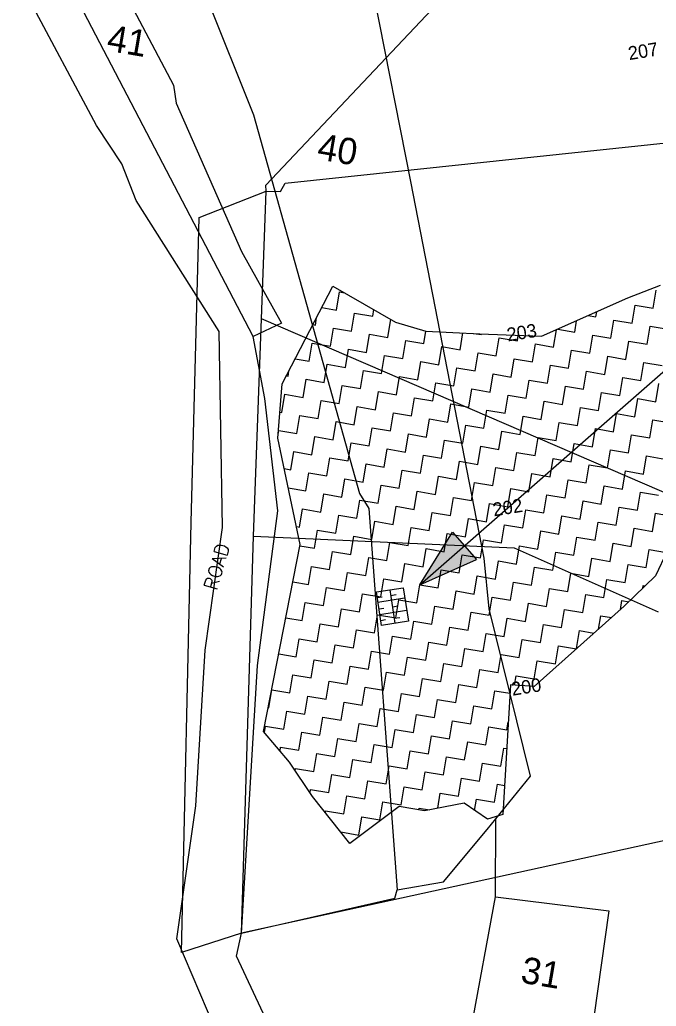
# Model space of a CAD drawing. Header units: metres. Extents: x 286044 to 288268, y 2013628 to 2015838.
# Drawn here: x 286692.8 to 286912.9, y 2014367.8 to 2014708.8 of the extents above; entities that cross this region are included whole.
import ezdxf
from ezdxf.enums import TextEntityAlignment as Align

# ---------------------------------------------------------------- set-up
doc = ezdxf.new("R2010")
doc.units = ezdxf.units.M
for name, color, linetype in [('OFF', 1, 'Continuous'), ('POLY_HATCH', 12, 'Continuous'), ('POLY_PARCEL', 6, 'Continuous'), ('POLY_ROAD', 30, 'Continuous'), ('TEXT_MAPIN', 7, 'Continuous'), ('TEXT_PARCEL', 7, 'Continuous'), ('V_BOUND_LINE', 7, 'Continuous')]:
    doc.layers.add(name, color=color, linetype=linetype)
doc.styles.get("Standard").update_dxf_attribs({"font": 'simplex.shx'})
doc.styles.add('TEXT_MAP', font='')
doc.styles.get('TEXT_MAP').set_extended_font_data('Kruti Dev 050')

msp = doc.modelspace()

# ---------------------------------------------------------------- hatches: boundary and pattern name
h = msp.add_hatch(color=256)
h.paths.add_polyline_path([(286846.59, 2014526.93), (286842.47, 2014531.63), (286831.21, 2014513.47)])
h.paths.add_polyline_path([(286831.21, 2014513.47), (286850.71, 2014522.23), (286846.59, 2014526.93)])

# ---------------------------------------------------------------- linework, layer by layer
for p, q in [((286831.21, 2014513.47), (286923.86, 2014594.57)), ((286831.21, 2014513.47), (286842.47, 2014531.63)), ((286842.47, 2014531.63), (286850.71, 2014522.23)), ((286831.21, 2014513.47), (286850.71, 2014522.23))]:
    msp.add_line(p, q)
msp.add_lwpolyline([(286816.13, 2014511), (286825.36, 2014512.47), (286827.2, 2014500.91), (286817.97, 2014499.45)], close=True)
for points in [[(286816.44, 2014509.04), (286818.1, 2014509.3)], [(286816.7, 2014507.45), (286825.92, 2014508.92)], [(286820.74, 2014511.73), (286822.58, 2014500.18)], [(286821.06, 2014509.77), (286823, 2014510.08)], [(286821.68, 2014505.88), (286823.62, 2014506.19)], [(286817.06, 2014505.15), (286818.72, 2014505.41)], [(286817.37, 2014503.19), (286826.6, 2014504.66)], [(286822.31, 2014501.92), (286824.25, 2014502.23)], [(286817.69, 2014501.19), (286819.35, 2014501.45)]]:
    msp.add_lwpolyline(points)
at = {"layer": 'OFF'}
for p, q in [((286754.83, 2014640.43), (286778.05, 2014649.6)), ((286769.48, 2014393.08), (286748.72, 2014386.34))]:
    msp.add_line(p, q, dxfattribs=at)
at = {"layer": 'POLY_HATCH'}
for p, q in [((286783.59, 2014582.91), (286801.07, 2014616.73)), ((286801.07, 2014616.73), (286822.8, 2014604.33)), ((286903.05, 2014612.64), (286914.36, 2014617.13)), ((286873.29, 2014599.39), (286903.05, 2014612.64)), ((286822.8, 2014604.33), (286833.26, 2014601.17)), ((286833.26, 2014601.17), (286851.9, 2014600.29)), ((286851.9, 2014600.29), (286873.29, 2014599.39)), ((286782.05, 2014564.2), (286783.59, 2014582.91)), ((286789.81, 2014527.43), (286782.05, 2014564.2)), ((286925.59, 2014544.04), (286912.65, 2014516.56)), ((286777.15, 2014462.8), (286789.81, 2014527.43)), ((286912.65, 2014516.56), (286901.79, 2014506.04)), ((286901.79, 2014506.04), (286870.67, 2014478.36)), ((286862.51, 2014478.93), (286859.82, 2014434.04)), ((286870.67, 2014478.36), (286862.51, 2014478.93)), ((286786.07, 2014452.21), (286777.15, 2014462.8)), ((286794.05, 2014440.3), (286786.07, 2014452.21)), ((286806.96, 2014424.08), (286794.05, 2014440.3)), ((286846.46, 2014437.97), (286832.81, 2014435.34)), ((286854.6, 2014432.46), (286846.46, 2014437.97)), ((286823.99, 2014436.85), (286806.96, 2014424.08)), ((286832.81, 2014435.34), (286823.99, 2014436.85)), ((286859.82, 2014434.04), (286854.6, 2014432.46))]:
    msp.add_line(p, q, dxfattribs=at)
at = {"layer": 'POLY_HATCH', "linetype": 'Continuous'}
for p, q in [((286802.36, 2014608.48), (286803.42, 2014614.73)), ((286803.42, 2014614.73), (286805.07, 2014614.45)), ((286911.87, 2014609.13), (286912.93, 2014615.38)), ((286797.26, 2014609.35), (286802.36, 2014608.48)), ((286814.86, 2014606.35), (286815.25, 2014608.64)), ((286892.04, 2014606.07), (286892.35, 2014607.88)), ((286904.55, 2014603.94), (286905.61, 2014610.19)), ((286905.61, 2014610.19), (286911.87, 2014609.13)), ((286795.04, 2014603.29), (286795.48, 2014605.92)), ((286807.54, 2014601.16), (286808.61, 2014607.42)), ((286808.61, 2014607.42), (286814.86, 2014606.35)), ((286820.05, 2014599.03), (286821.12, 2014605.28)), ((286821.12, 2014605.28), (286821.13, 2014605.28)), ((286884.72, 2014600.88), (286885.38, 2014604.77)), ((286889.33, 2014606.53), (286892.04, 2014606.07)), ((286897.23, 2014598.75), (286898.29, 2014605.01)), ((286898.29, 2014605.01), (286904.55, 2014603.94)), ((286794.2, 2014603.44), (286795.04, 2014603.29)), ((286800.22, 2014595.97), (286801.29, 2014602.23)), ((286801.29, 2014602.23), (286807.54, 2014601.16)), ((286832.56, 2014596.9), (286833.29, 2014601.17)), ((286877.4, 2014595.69), (286878.42, 2014601.67)), ((286878.88, 2014601.88), (286884.72, 2014600.88)), ((286909.73, 2014596.62), (286910.8, 2014602.87)), ((286910.8, 2014602.87), (286917.05, 2014601.81)), ((286812.73, 2014593.84), (286813.8, 2014600.1)), ((286813.8, 2014600.1), (286820.05, 2014599.03)), ((286825.24, 2014591.71), (286826.31, 2014597.97)), ((286826.31, 2014597.97), (286832.56, 2014596.9)), ((286845.07, 2014594.77), (286846.05, 2014600.56)), ((286849.88, 2014600.38), (286852.39, 2014599.96)), ((286852.39, 2014599.96), (286852.44, 2014600.26)), ((286857.57, 2014592.64), (286858.64, 2014598.89)), ((286858.64, 2014598.89), (286864.89, 2014597.83)), ((286864.89, 2014597.83), (286865.22, 2014599.73)), ((286889.91, 2014593.56), (286890.97, 2014599.82)), ((286890.97, 2014599.82), (286897.23, 2014598.75)), ((286902.42, 2014591.43), (286903.48, 2014597.69)), ((286903.48, 2014597.69), (286909.73, 2014596.62)), ((286792.91, 2014590.79), (286793.97, 2014597.04)), ((286793.97, 2014597.04), (286800.22, 2014595.97)), ((286805.41, 2014588.65), (286806.48, 2014594.91)), ((286806.48, 2014594.91), (286812.73, 2014593.84)), ((286837.75, 2014589.58), (286838.81, 2014595.83)), ((286838.81, 2014595.83), (286845.07, 2014594.77)), ((286870.08, 2014590.51), (286871.15, 2014596.76)), ((286871.15, 2014596.76), (286877.4, 2014595.69)), ((286882.59, 2014588.38), (286883.65, 2014594.63)), ((286883.65, 2014594.63), (286889.91, 2014593.56)), ((286788.09, 2014591.61), (286792.91, 2014590.79)), ((286817.92, 2014586.52), (286818.99, 2014592.78)), ((286818.99, 2014592.78), (286825.24, 2014591.71)), ((286850.25, 2014587.45), (286851.32, 2014593.7)), ((286851.32, 2014593.7), (286857.57, 2014592.64)), ((286862.76, 2014585.32), (286863.83, 2014591.57)), ((286863.83, 2014591.57), (286870.08, 2014590.51)), ((286895.1, 2014586.24), (286896.16, 2014592.5)), ((286896.16, 2014592.5), (286902.42, 2014591.43)), ((286785.59, 2014585.6), (286785.88, 2014587.35)), ((286798.09, 2014583.47), (286799.16, 2014589.72)), ((286799.16, 2014589.72), (286805.41, 2014588.65)), ((286810.6, 2014581.34), (286811.67, 2014587.59)), ((286811.67, 2014587.59), (286817.92, 2014586.52)), ((286830.43, 2014584.39), (286831.49, 2014590.65)), ((286831.49, 2014590.65), (286837.75, 2014589.58)), ((286842.94, 2014582.26), (286844, 2014588.51)), ((286844, 2014588.51), (286850.25, 2014587.45)), ((286875.27, 2014583.19), (286876.34, 2014589.44)), ((286876.34, 2014589.44), (286882.59, 2014588.38)), ((286887.78, 2014581.06), (286888.84, 2014587.31)), ((286888.84, 2014587.31), (286895.1, 2014586.24)), ((286907.6, 2014584.11), (286908.67, 2014590.37)), ((286908.67, 2014590.37), (286914.92, 2014589.3)), ((286785.03, 2014585.69), (286785.59, 2014585.6)), ((286790.77, 2014578.28), (286791.84, 2014584.53)), ((286791.84, 2014584.53), (286798.09, 2014583.47)), ((286823.11, 2014579.2), (286824.17, 2014585.46)), ((286824.17, 2014585.46), (286830.43, 2014584.39)), ((286855.44, 2014580.13), (286856.51, 2014586.38)), ((286856.51, 2014586.38), (286862.76, 2014585.32)), ((286867.95, 2014578), (286869.02, 2014584.25)), ((286869.02, 2014584.25), (286875.27, 2014583.19)), ((286900.28, 2014578.92), (286901.35, 2014585.18)), ((286901.35, 2014585.18), (286907.6, 2014584.11)), ((286803.28, 2014576.15), (286804.35, 2014582.4)), ((286804.35, 2014582.4), (286810.6, 2014581.34)), ((286835.62, 2014577.07), (286836.68, 2014583.33)), ((286836.68, 2014583.33), (286842.94, 2014582.26)), ((286848.12, 2014574.94), (286849.19, 2014581.2)), ((286849.19, 2014581.2), (286855.44, 2014580.13)), ((286880.46, 2014575.87), (286881.52, 2014582.12)), ((286881.52, 2014582.12), (286887.78, 2014581.06)), ((286912.79, 2014576.79), (286913.86, 2014583.05)), ((286783.46, 2014573.09), (286784.52, 2014579.34)), ((286784.52, 2014579.34), (286790.77, 2014578.28)), ((286795.96, 2014570.96), (286797.03, 2014577.21)), ((286797.03, 2014577.21), (286803.28, 2014576.15)), ((286815.79, 2014574.02), (286816.85, 2014580.27)), ((286816.85, 2014580.27), (286823.11, 2014579.2)), ((286828.3, 2014571.88), (286829.36, 2014578.14)), ((286829.36, 2014578.14), (286835.62, 2014577.07)), ((286860.63, 2014572.81), (286861.7, 2014579.06)), ((286861.7, 2014579.06), (286867.95, 2014578)), ((286892.97, 2014573.74), (286894.03, 2014579.99)), ((286894.03, 2014579.99), (286900.28, 2014578.92)), ((286905.47, 2014571.61), (286906.54, 2014577.86)), ((286906.54, 2014577.86), (286912.79, 2014576.79)), ((286808.47, 2014568.83), (286809.54, 2014575.08)), ((286809.54, 2014575.08), (286815.79, 2014574.02)), ((286840.8, 2014569.75), (286841.87, 2014576.01)), ((286841.87, 2014576.01), (286848.12, 2014574.94)), ((286853.31, 2014567.62), (286854.38, 2014573.88)), ((286854.38, 2014573.88), (286860.63, 2014572.81)), ((286873.14, 2014570.68), (286874.2, 2014576.93)), ((286874.2, 2014576.93), (286880.46, 2014575.87)), ((286885.65, 2014568.55), (286886.71, 2014574.8)), ((286886.71, 2014574.8), (286892.97, 2014573.74)), ((286782.79, 2014573.2), (286783.46, 2014573.09)), ((286788.64, 2014565.77), (286789.71, 2014572.02)), ((286789.71, 2014572.02), (286795.96, 2014570.96)), ((286820.98, 2014566.7), (286822.04, 2014572.95)), ((286822.04, 2014572.95), (286828.3, 2014571.88)), ((286833.49, 2014564.57), (286834.55, 2014570.82)), ((286834.55, 2014570.82), (286840.8, 2014569.75)), ((286865.82, 2014565.49), (286866.88, 2014571.75)), ((286866.88, 2014571.75), (286873.14, 2014570.68)), ((286898.15, 2014566.42), (286899.22, 2014572.67)), ((286899.22, 2014572.67), (286905.47, 2014571.61)), ((286910.66, 2014564.29), (286911.73, 2014570.54)), ((286911.73, 2014570.54), (286917.98, 2014569.47)), ((286782.16, 2014565.47), (286782.39, 2014566.84)), ((286782.39, 2014566.84), (286788.64, 2014565.77)), ((286801.15, 2014563.64), (286802.22, 2014569.89)), ((286802.22, 2014569.89), (286808.47, 2014568.83)), ((286813.66, 2014561.51), (286814.72, 2014567.76)), ((286814.72, 2014567.76), (286820.98, 2014566.7)), ((286845.99, 2014562.43), (286847.06, 2014568.69)), ((286847.06, 2014568.69), (286853.31, 2014567.62)), ((286878.33, 2014563.36), (286879.39, 2014569.61)), ((286879.39, 2014569.61), (286885.65, 2014568.55)), ((286890.83, 2014561.23), (286891.9, 2014567.48)), ((286891.9, 2014567.48), (286898.15, 2014566.42)), ((286793.83, 2014558.45), (286794.9, 2014564.7)), ((286794.9, 2014564.7), (286801.15, 2014563.64)), ((286826.17, 2014559.38), (286827.23, 2014565.63)), ((286827.23, 2014565.63), (286833.49, 2014564.57)), ((286838.67, 2014557.25), (286839.74, 2014563.5)), ((286839.74, 2014563.5), (286845.99, 2014562.43)), ((286858.5, 2014560.3), (286859.57, 2014566.56)), ((286859.57, 2014566.56), (286865.82, 2014565.49)), ((286871.01, 2014558.17), (286872.07, 2014564.43)), ((286872.07, 2014564.43), (286878.33, 2014563.36)), ((286903.34, 2014559.1), (286904.41, 2014565.35)), ((286904.41, 2014565.35), (286910.66, 2014564.29)), ((286806.34, 2014556.32), (286807.4, 2014562.57)), ((286807.4, 2014562.57), (286813.66, 2014561.51)), ((286818.85, 2014554.19), (286819.91, 2014560.44)), ((286819.91, 2014560.44), (286826.17, 2014559.38)), ((286851.18, 2014555.12), (286852.25, 2014561.37)), ((286852.25, 2014561.37), (286858.5, 2014560.3)), ((286883.51, 2014556.04), (286884.58, 2014562.29)), ((286884.58, 2014562.29), (286890.83, 2014561.23)), ((286896.02, 2014553.91), (286897.09, 2014560.16)), ((286897.09, 2014560.16), (286903.34, 2014559.1)), ((286786.51, 2014553.26), (286787.58, 2014559.52)), ((286787.58, 2014559.52), (286793.83, 2014558.45)), ((286799.02, 2014551.13), (286800.09, 2014557.39)), ((286800.09, 2014557.39), (286806.34, 2014556.32)), ((286831.35, 2014552.06), (286832.42, 2014558.31)), ((286832.42, 2014558.31), (286838.67, 2014557.25)), ((286863.69, 2014552.98), (286864.75, 2014559.24)), ((286864.75, 2014559.24), (286871.01, 2014558.17)), ((286876.2, 2014550.85), (286877.26, 2014557.11)), ((286877.26, 2014557.11), (286883.51, 2014556.04)), ((286908.53, 2014551.78), (286909.6, 2014558.03)), ((286909.6, 2014558.03), (286915.85, 2014556.97)), ((286784.28, 2014553.64), (286786.51, 2014553.26)), ((286811.53, 2014549), (286812.59, 2014555.25)), ((286812.59, 2014555.25), (286818.85, 2014554.19)), ((286843.86, 2014549.93), (286844.93, 2014556.18)), ((286844.93, 2014556.18), (286851.18, 2014555.12)), ((286856.37, 2014547.8), (286857.43, 2014554.05)), ((286857.43, 2014554.05), (286863.69, 2014552.98)), ((286888.7, 2014548.72), (286889.77, 2014554.98)), ((286889.77, 2014554.98), (286896.02, 2014553.91)), ((286791.7, 2014545.94), (286792.77, 2014552.2)), ((286792.77, 2014552.2), (286799.02, 2014551.13)), ((286804.21, 2014543.81), (286805.27, 2014550.07)), ((286805.27, 2014550.07), (286811.53, 2014549)), ((286824.03, 2014546.87), (286825.1, 2014553.12)), ((286825.1, 2014553.12), (286831.35, 2014552.06)), ((286836.54, 2014544.74), (286837.61, 2014550.99)), ((286837.61, 2014550.99), (286843.86, 2014549.93)), ((286868.88, 2014545.66), (286869.94, 2014551.92)), ((286869.94, 2014551.92), (286876.2, 2014550.85)), ((286881.38, 2014543.53), (286882.45, 2014549.79)), ((286882.45, 2014549.79), (286888.7, 2014548.72)), ((286901.21, 2014546.59), (286902.28, 2014552.84)), ((286902.28, 2014552.84), (286908.53, 2014551.78)), ((286785.69, 2014546.97), (286791.7, 2014545.94)), ((286816.72, 2014541.68), (286817.78, 2014547.94)), ((286817.78, 2014547.94), (286824.03, 2014546.87)), ((286849.05, 2014542.61), (286850.12, 2014548.86)), ((286850.12, 2014548.86), (286856.37, 2014547.8)), ((286861.56, 2014540.48), (286862.62, 2014546.73)), ((286862.62, 2014546.73), (286868.88, 2014545.66)), ((286893.89, 2014541.4), (286894.96, 2014547.66)), ((286894.96, 2014547.66), (286901.21, 2014546.59)), ((286796.89, 2014538.62), (286797.95, 2014544.88)), ((286797.95, 2014544.88), (286804.21, 2014543.81)), ((286829.22, 2014539.55), (286830.29, 2014545.8)), ((286830.29, 2014545.8), (286836.54, 2014544.74)), ((286841.73, 2014537.42), (286842.8, 2014543.67)), ((286842.8, 2014543.67), (286849.05, 2014542.61)), ((286874.06, 2014538.35), (286875.13, 2014544.6)), ((286875.13, 2014544.6), (286881.38, 2014543.53)), ((286906.4, 2014539.27), (286907.46, 2014545.53)), ((286907.46, 2014545.53), (286913.72, 2014544.46)), ((286789.57, 2014533.44), (286790.63, 2014539.69)), ((286790.63, 2014539.69), (286796.89, 2014538.62)), ((286809.4, 2014536.49), (286810.46, 2014542.75)), ((286810.46, 2014542.75), (286816.72, 2014541.68)), ((286821.9, 2014534.36), (286822.97, 2014540.62)), ((286822.97, 2014540.62), (286829.22, 2014539.55)), ((286854.24, 2014535.29), (286855.3, 2014541.54)), ((286855.3, 2014541.54), (286861.56, 2014540.48)), ((286886.57, 2014536.21), (286887.64, 2014542.47)), ((286887.64, 2014542.47), (286893.89, 2014541.4)), ((286899.08, 2014534.08), (286900.15, 2014540.34)), ((286900.15, 2014540.34), (286906.4, 2014539.27)), ((286802.08, 2014531.31), (286803.14, 2014537.56)), ((286803.14, 2014537.56), (286809.4, 2014536.49)), ((286834.41, 2014532.23), (286835.48, 2014538.48)), ((286835.48, 2014538.48), (286841.73, 2014537.42)), ((286846.92, 2014530.1), (286847.98, 2014536.35)), ((286847.98, 2014536.35), (286854.24, 2014535.29)), ((286866.75, 2014533.16), (286867.81, 2014539.41)), ((286867.81, 2014539.41), (286874.06, 2014538.35)), ((286879.25, 2014531.03), (286880.32, 2014537.28)), ((286880.32, 2014537.28), (286886.57, 2014536.21)), ((286911.59, 2014531.95), (286912.65, 2014538.21)), ((286912.65, 2014538.21), (286918.91, 2014537.14)), ((286788.51, 2014533.62), (286789.57, 2014533.44)), ((286814.58, 2014529.17), (286815.65, 2014535.43)), ((286815.65, 2014535.43), (286821.9, 2014534.36)), ((286827.09, 2014527.04), (286828.16, 2014533.3)), ((286828.16, 2014533.3), (286834.41, 2014532.23)), ((286859.43, 2014527.97), (286860.49, 2014534.22)), ((286860.49, 2014534.22), (286866.75, 2014533.16)), ((286891.76, 2014528.89), (286892.83, 2014535.15)), ((286892.83, 2014535.15), (286899.08, 2014534.08)), ((286904.27, 2014526.76), (286905.33, 2014533.02)), ((286905.33, 2014533.02), (286911.59, 2014531.95)), ((286794.76, 2014526.12), (286795.82, 2014532.37)), ((286795.82, 2014532.37), (286802.08, 2014531.31)), ((286807.27, 2014523.99), (286808.33, 2014530.24)), ((286808.33, 2014530.24), (286814.58, 2014529.17)), ((286839.6, 2014524.91), (286840.66, 2014531.17)), ((286840.66, 2014531.17), (286846.92, 2014530.1)), ((286871.93, 2014525.84), (286873, 2014532.09)), ((286873, 2014532.09), (286879.25, 2014531.03)), ((286884.44, 2014523.71), (286885.51, 2014529.96)), ((286885.51, 2014529.96), (286891.76, 2014528.89)), ((286789.72, 2014526.97), (286794.76, 2014526.12)), ((286819.77, 2014521.85), (286820.84, 2014528.11)), ((286820.84, 2014528.11), (286827.09, 2014527.04)), ((286832.28, 2014519.72), (286833.35, 2014525.98)), ((286833.35, 2014525.98), (286839.6, 2014524.91)), ((286852.11, 2014522.78), (286853.17, 2014529.03)), ((286853.17, 2014529.03), (286859.43, 2014527.97)), ((286864.61, 2014520.65), (286865.68, 2014526.9)), ((286865.68, 2014526.9), (286871.93, 2014525.84)), ((286896.95, 2014521.58), (286898.01, 2014527.83)), ((286898.01, 2014527.83), (286904.27, 2014526.76)), ((286799.95, 2014518.8), (286801.01, 2014525.05)), ((286801.01, 2014525.05), (286807.27, 2014523.99)), ((286812.45, 2014516.67), (286813.52, 2014522.92)), ((286813.52, 2014522.92), (286819.77, 2014521.85)), ((286844.79, 2014517.59), (286845.85, 2014523.85)), ((286845.85, 2014523.85), (286852.11, 2014522.78)), ((286877.12, 2014518.52), (286878.19, 2014524.77)), ((286878.19, 2014524.77), (286884.44, 2014523.71)), ((286889.63, 2014516.39), (286890.69, 2014522.64)), ((286890.69, 2014522.64), (286896.95, 2014521.58)), ((286909.46, 2014519.44), (286910.52, 2014525.7)), ((286910.52, 2014525.7), (286916.48, 2014524.68)), ((286792.63, 2014513.61), (286793.69, 2014519.86)), ((286793.69, 2014519.86), (286799.95, 2014518.8)), ((286824.96, 2014514.54), (286826.03, 2014520.79)), ((286826.03, 2014520.79), (286832.28, 2014519.72)), ((286857.29, 2014515.46), (286858.36, 2014521.72)), ((286858.36, 2014521.72), (286864.61, 2014520.65)), ((286869.8, 2014513.33), (286870.87, 2014519.58)), ((286870.87, 2014519.58), (286877.12, 2014518.52)), ((286902.14, 2014514.26), (286903.2, 2014520.51)), ((286903.2, 2014520.51), (286909.46, 2014519.44)), ((286805.13, 2014511.48), (286806.2, 2014517.73)), ((286806.2, 2014517.73), (286812.45, 2014516.67)), ((286837.47, 2014512.4), (286838.53, 2014518.66)), ((286838.53, 2014518.66), (286844.79, 2014517.59)), ((286849.98, 2014510.27), (286851.04, 2014516.53)), ((286851.04, 2014516.53), (286857.29, 2014515.46)), ((286882.31, 2014511.2), (286883.38, 2014517.45)), ((286883.38, 2014517.45), (286889.63, 2014516.39)), ((286787.28, 2014514.52), (286792.63, 2014513.61)), ((286797.81, 2014506.29), (286798.88, 2014512.54)), ((286798.88, 2014512.54), (286805.13, 2014511.48)), ((286817.64, 2014509.35), (286818.71, 2014515.6)), ((286818.71, 2014515.6), (286824.96, 2014514.54)), ((286830.15, 2014507.22), (286831.21, 2014513.47)), ((286831.21, 2014513.47), (286837.47, 2014512.4)), ((286862.48, 2014508.14), (286863.55, 2014514.4)), ((286863.55, 2014514.4), (286869.8, 2014513.33)), ((286874.99, 2014506.01), (286876.06, 2014512.26)), ((286876.06, 2014512.26), (286882.31, 2014511.2)), ((286894.82, 2014509.07), (286895.88, 2014515.32)), ((286895.88, 2014515.32), (286902.14, 2014514.26)), ((286908.24, 2014512.29), (286908.39, 2014513.19)), ((286908.39, 2014513.19), (286909.06, 2014513.08)), ((286810.32, 2014504.16), (286811.39, 2014510.41)), ((286811.39, 2014510.41), (286817.64, 2014509.35)), ((286842.66, 2014505.09), (286843.72, 2014511.34)), ((286843.72, 2014511.34), (286849.98, 2014510.27)), ((286855.16, 2014502.95), (286856.23, 2014509.21)), ((286856.23, 2014509.21), (286862.48, 2014508.14)), ((286887.5, 2014503.88), (286888.56, 2014510.13)), ((286888.56, 2014510.13), (286894.82, 2014509.07)), ((286790.5, 2014501.1), (286791.56, 2014507.36)), ((286791.56, 2014507.36), (286797.81, 2014506.29)), ((286822.83, 2014502.03), (286823.9, 2014508.28)), ((286823.9, 2014508.28), (286830.15, 2014507.22)), ((286835.34, 2014499.9), (286836.4, 2014506.15)), ((286836.4, 2014506.15), (286842.66, 2014505.09)), ((286867.67, 2014500.82), (286868.74, 2014507.08)), ((286868.74, 2014507.08), (286874.99, 2014506.01)), ((286900.55, 2014504.94), (286901.07, 2014508)), ((286901.07, 2014508), (286903.4, 2014507.61)), ((286784.84, 2014502.06), (286790.5, 2014501.1)), ((286803, 2014498.97), (286804.07, 2014505.22)), ((286804.07, 2014505.22), (286810.32, 2014504.16)), ((286815.51, 2014496.84), (286816.58, 2014503.09)), ((286816.58, 2014503.09), (286822.83, 2014502.03)), ((286847.84, 2014497.77), (286848.91, 2014504.02)), ((286848.91, 2014504.02), (286855.16, 2014502.95)), ((286880.18, 2014498.69), (286881.24, 2014504.95)), ((286881.24, 2014504.95), (286887.5, 2014503.88)), ((286892.97, 2014498.2), (286893.75, 2014502.81)), ((286893.75, 2014502.81), (286897.45, 2014502.18)), ((286795.68, 2014493.78), (286796.75, 2014500.04)), ((286796.75, 2014500.04), (286803, 2014498.97)), ((286828.02, 2014494.71), (286829.08, 2014500.96)), ((286829.08, 2014500.96), (286835.34, 2014499.9)), ((286840.53, 2014492.58), (286841.59, 2014498.83)), ((286841.59, 2014498.83), (286847.84, 2014497.77)), ((286860.35, 2014495.63), (286861.42, 2014501.89)), ((286861.42, 2014501.89), (286867.67, 2014500.82)), ((286872.86, 2014493.5), (286873.93, 2014499.76)), ((286873.93, 2014499.76), (286880.18, 2014498.69)), ((286808.19, 2014491.65), (286809.26, 2014497.91)), ((286809.26, 2014497.91), (286815.51, 2014496.84)), ((286820.7, 2014489.52), (286821.76, 2014495.77)), ((286821.76, 2014495.77), (286828.02, 2014494.71)), ((286853.03, 2014490.45), (286854.1, 2014496.7)), ((286854.1, 2014496.7), (286860.35, 2014495.63)), ((286885.38, 2014491.45), (286886.43, 2014497.63)), ((286886.43, 2014497.63), (286891.38, 2014496.78)), ((286788.36, 2014488.59), (286789.43, 2014494.85)), ((286789.43, 2014494.85), (286795.68, 2014493.78)), ((286800.87, 2014486.46), (286801.94, 2014492.72)), ((286801.94, 2014492.72), (286808.19, 2014491.65)), ((286833.21, 2014487.39), (286834.27, 2014493.64)), ((286834.27, 2014493.64), (286840.53, 2014492.58)), ((286865.54, 2014488.32), (286866.61, 2014494.57)), ((286866.61, 2014494.57), (286872.86, 2014493.5)), ((286878.05, 2014486.18), (286879.11, 2014492.44)), ((286879.11, 2014492.44), (286885.3, 2014491.38)), ((286782.4, 2014489.61), (286788.36, 2014488.59)), ((286813.38, 2014484.33), (286814.44, 2014490.59)), ((286814.44, 2014490.59), (286820.7, 2014489.52)), ((286825.89, 2014482.2), (286826.95, 2014488.45)), ((286826.95, 2014488.45), (286833.21, 2014487.39)), ((286845.71, 2014485.26), (286846.78, 2014491.51)), ((286846.78, 2014491.51), (286853.03, 2014490.45)), ((286858.22, 2014483.13), (286859.29, 2014489.38)), ((286859.29, 2014489.38), (286865.54, 2014488.32)), ((286793.55, 2014481.28), (286794.62, 2014487.53)), ((286794.62, 2014487.53), (286800.87, 2014486.46)), ((286806.06, 2014479.14), (286807.13, 2014485.4)), ((286807.13, 2014485.4), (286813.38, 2014484.33)), ((286838.39, 2014480.07), (286839.46, 2014486.32)), ((286839.46, 2014486.32), (286845.71, 2014485.26)), ((286870.73, 2014481), (286871.79, 2014487.25)), ((286871.79, 2014487.25), (286878.05, 2014486.18)), ((286786.23, 2014476.09), (286787.3, 2014482.34)), ((286787.3, 2014482.34), (286793.55, 2014481.28)), ((286818.57, 2014477.01), (286819.63, 2014483.27)), ((286819.63, 2014483.27), (286825.89, 2014482.2)), ((286850.9, 2014477.94), (286851.97, 2014484.19)), ((286851.97, 2014484.19), (286858.22, 2014483.13)), ((286863.92, 2014478.83), (286864.47, 2014482.06)), ((286864.47, 2014482.06), (286870.73, 2014481)), ((286798.74, 2014473.96), (286799.81, 2014480.21)), ((286799.81, 2014480.21), (286806.06, 2014479.14)), ((286831.07, 2014474.88), (286832.14, 2014481.14)), ((286832.14, 2014481.14), (286838.39, 2014480.07)), ((286843.58, 2014472.75), (286844.65, 2014479)), ((286844.65, 2014479), (286850.9, 2014477.94)), ((286778.91, 2014470.9), (286779.98, 2014477.15)), ((286779.98, 2014477.15), (286786.23, 2014476.09)), ((286791.42, 2014468.77), (286792.49, 2014475.02)), ((286792.49, 2014475.02), (286798.74, 2014473.96)), ((286811.25, 2014471.82), (286812.31, 2014478.08)), ((286812.31, 2014478.08), (286818.57, 2014477.01)), ((286823.76, 2014469.69), (286824.82, 2014475.95)), ((286824.82, 2014475.95), (286831.07, 2014474.88)), ((286856.09, 2014470.62), (286857.16, 2014476.87)), ((286857.16, 2014476.87), (286862.34, 2014475.99)), ((286803.93, 2014466.64), (286804.99, 2014472.89)), ((286804.99, 2014472.89), (286811.25, 2014471.82)), ((286836.26, 2014467.56), (286837.33, 2014473.82)), ((286837.33, 2014473.82), (286843.58, 2014472.75)), ((286848.77, 2014465.43), (286849.84, 2014471.69)), ((286849.84, 2014471.69), (286856.09, 2014470.62)), ((286778.74, 2014470.93), (286778.91, 2014470.9)), ((286784.1, 2014463.58), (286785.17, 2014469.83)), ((286785.17, 2014469.83), (286791.42, 2014468.77)), ((286816.44, 2014464.51), (286817.5, 2014470.76)), ((286817.5, 2014470.76), (286823.76, 2014469.69)), ((286828.94, 2014462.37), (286830.01, 2014468.63)), ((286830.01, 2014468.63), (286836.26, 2014467.56)), ((286777.47, 2014462.42), (286777.85, 2014464.65)), ((286777.85, 2014464.65), (286784.1, 2014463.58)), ((286796.61, 2014461.45), (286797.68, 2014467.7)), ((286797.68, 2014467.7), (286803.93, 2014466.64)), ((286809.12, 2014459.32), (286810.18, 2014465.57)), ((286810.18, 2014465.57), (286816.44, 2014464.51)), ((286841.45, 2014460.24), (286842.52, 2014466.5)), ((286842.52, 2014466.5), (286848.77, 2014465.43)), ((286861.28, 2014463.3), (286861.74, 2014465.98)), ((286789.29, 2014456.26), (286790.36, 2014462.51)), ((286790.36, 2014462.51), (286796.61, 2014461.45)), ((286821.62, 2014457.19), (286822.69, 2014463.44)), ((286822.69, 2014463.44), (286828.94, 2014462.37)), ((286834.13, 2014455.06), (286835.2, 2014461.31)), ((286835.2, 2014461.31), (286841.45, 2014460.24)), ((286853.96, 2014458.11), (286855.02, 2014464.37)), ((286855.02, 2014464.37), (286861.28, 2014463.3)), ((286801.8, 2014454.13), (286802.86, 2014460.38)), ((286802.86, 2014460.38), (286809.12, 2014459.32)), ((286814.31, 2014452), (286815.37, 2014458.25)), ((286815.37, 2014458.25), (286821.62, 2014457.19)), ((286846.64, 2014452.92), (286847.71, 2014459.18)), ((286847.71, 2014459.18), (286853.96, 2014458.11)), ((286782.82, 2014456.06), (286783.04, 2014457.33)), ((286783.04, 2014457.33), (286789.29, 2014456.26)), ((286794.48, 2014448.94), (286795.54, 2014455.19)), ((286795.54, 2014455.19), (286801.8, 2014454.13)), ((286826.81, 2014449.87), (286827.88, 2014456.12)), ((286827.88, 2014456.12), (286834.13, 2014455.06)), ((286859.15, 2014450.79), (286860.21, 2014457.05)), ((286860.21, 2014457.05), (286861.19, 2014456.88)), ((286806.99, 2014446.81), (286808.05, 2014453.06)), ((286808.05, 2014453.06), (286814.31, 2014452)), ((286819.49, 2014444.68), (286820.56, 2014450.93)), ((286820.56, 2014450.93), (286826.81, 2014449.87)), ((286839.32, 2014447.74), (286840.39, 2014453.99)), ((286840.39, 2014453.99), (286846.64, 2014452.92)), ((286851.83, 2014445.6), (286852.89, 2014451.86)), ((286852.89, 2014451.86), (286859.15, 2014450.79)), ((286788.09, 2014449.2), (286788.22, 2014450.01)), ((286788.22, 2014450.01), (286794.48, 2014448.94)), ((286799.67, 2014441.62), (286800.73, 2014447.88)), ((286800.73, 2014447.88), (286806.99, 2014446.81)), ((286832, 2014442.55), (286833.07, 2014448.8)), ((286833.07, 2014448.8), (286839.32, 2014447.74)), ((286812.17, 2014439.49), (286813.24, 2014445.74)), ((286813.24, 2014445.74), (286819.49, 2014444.68)), ((286844.51, 2014440.42), (286845.57, 2014446.67)), ((286845.57, 2014446.67), (286851.83, 2014445.6)), ((286857.02, 2014438.29), (286858.08, 2014444.54)), ((286858.08, 2014444.54), (286860.42, 2014444.14)), ((286793.22, 2014441.54), (286793.41, 2014442.69)), ((286793.41, 2014442.69), (286799.67, 2014441.62)), ((286824.68, 2014437.36), (286825.75, 2014443.61)), ((286825.75, 2014443.61), (286832, 2014442.55)), ((286837.36, 2014436.22), (286838.25, 2014441.48)), ((286838.25, 2014441.48), (286844.51, 2014440.42)), ((286804.85, 2014434.3), (286805.92, 2014440.56)), ((286805.92, 2014440.56), (286812.17, 2014439.49)), ((286817.36, 2014432.17), (286818.43, 2014438.43)), ((286818.43, 2014438.43), (286824.68, 2014437.36)), ((286850.11, 2014435.5), (286850.76, 2014439.35)), ((286850.76, 2014439.35), (286857.02, 2014438.29)), ((286798.49, 2014434.72), (286798.6, 2014435.37)), ((286798.6, 2014435.37), (286804.85, 2014434.3)), ((286830.83, 2014435.68), (286830.94, 2014436.29)), ((286830.94, 2014436.29), (286834.55, 2014435.68)), ((286810.04, 2014426.98), (286811.11, 2014433.24)), ((286811.11, 2014433.24), (286817.36, 2014432.17)), ((286803.81, 2014428.05), (286810.04, 2014426.98))]:
    msp.add_line(p, q, dxfattribs=at)
at = {"layer": 'POLY_PARCEL'}
for p, q in [((286708.01, 2014838.98), (286773.7, 2014676.01)), ((286777.89, 2014651.68), (286895.21, 2014775.79)), ((286716.6, 2014741.85), (286746.02, 2014686.26)), ((286828.09, 2014652.9), (286812.32, 2014732.97)), ((286746.02, 2014686.26), (286746.9, 2014680.01)), ((286746.9, 2014680.01), (286769.52, 2014628.73)), ((286773.7, 2014676.01), (286810.28, 2014545.08)), ((286784.62, 2014652.32), (286932.75, 2014668.04)), ((286783.01, 2014649.49), (286784.62, 2014652.32)), ((286853.41, 2014522.69), (286828.09, 2014652.9)), ((286778.05, 2014649.6), (286777.89, 2014651.68)), ((286778.05, 2014649.6), (286783.01, 2014649.49)), ((286769.52, 2014628.73), (286783.33, 2014603.92)), ((286927.45, 2014540.26), (286776.44, 2014605.46)), ((286783.33, 2014603.92), (286773.55, 2014599.35)), ((286810.28, 2014545.08), (286813.55, 2014539.81)), ((286813.55, 2014539.81), (286823.31, 2014408.03)), ((286773.69, 2014530.32), (286863.81, 2014526.27)), ((286863.81, 2014526.27), (286913.58, 2014504.12)), ((286855.15, 2014505.2), (286853.41, 2014522.69)), ((286869.43, 2014447.3), (286855.15, 2014505.2)), ((287013.49, 2014446.38), (286769.48, 2014393.08)), ((286857.42, 2014432.63), (286869.43, 2014447.3)), ((286854.4, 2014428.94), (286857.42, 2014432.63)), ((286857.39, 2014405.55), (286857.42, 2014432.63)), ((286839.33, 2014410.84), (286854.4, 2014428.94)), ((286823.31, 2014408.03), (286839.33, 2014410.84)), ((286822.53, 2014405.11), (286823.31, 2014408.03)), ((286769.48, 2014393.08), (286822.53, 2014405.11)), ((286847.17, 2014350.44), (286857.39, 2014405.55)), ((286857.39, 2014405.55), (286896.55, 2014400.82)), ((286896.55, 2014400.82), (286891.38, 2014363.98))]:
    msp.add_line(p, q, dxfattribs=at)
at = {"layer": 'POLY_ROAD'}
for p, q in [((286773.55, 2014599.35), (286709.12, 2014722.62)), ((286776.44, 2014605.46), (286778.05, 2014649.6)), ((286752.08, 2014535.06), (286754.83, 2014640.43)), ((286773.69, 2014530.32), (286776.44, 2014605.46)), ((286777.62, 2014577.85), (286773.55, 2014599.35)), ((286782.02, 2014539.05), (286777.62, 2014577.85)), ((286774.98, 2014485.55), (286782.02, 2014539.05)), ((286748.72, 2014386.34), (286752.08, 2014535.06)), ((286769.48, 2014393.08), (286773.69, 2014530.32)), ((286769.48, 2014393.08), (286774.98, 2014485.55)), ((286767.81, 2014385.04), (286769.48, 2014393.08)), ((286798.02, 2014320.81), (286767.81, 2014385.04))]:
    msp.add_line(p, q, dxfattribs=at)
at = {"layer": 'V_BOUND_LINE'}
for p, q in [((286719.38, 2014672.27), (286692.81, 2014721.93)), ((286728.09, 2014658.97), (286719.38, 2014672.27)), ((286733.11, 2014646.3), (286728.09, 2014658.97)), ((286761.78, 2014601.03), (286733.11, 2014646.3)), ((286762.91, 2014533.33), (286761.78, 2014601.03)), ((286756.95, 2014490.9), (286762.91, 2014533.33)), ((286753.68, 2014437.03), (286756.95, 2014490.9)), ((286747.18, 2014391.1), (286753.68, 2014437.03)), ((286800.86, 2014265.1), (286747.18, 2014391.1))]:
    msp.add_line(p, q, dxfattribs=at)

# ---------------------------------------------------------------- texts
at = {"layer": 'TEXT_MAPIN'}
msp.add_text('ROAD', height=4.647, rotation=73.7886, dxfattribs=at).set_placement((286763.16, 2014519.14), align=Align.CENTER)
at = {"layer": 'TEXT_PARCEL', "style": 'TEXT_MAP'}
for s, height, rotation, p in [('41', 9.135, 350.3305, (286729.26, 2014697.06)), ('207', 4.647, 9.043, (286908.72, 2014695.69)), ('40', 9.135, 350.3305, (286802.01, 2014659.52)), ('203', 4.647, 9.043, (286866.76, 2014598.42)), ('202', 4.647, 9.043, (286861.9, 2014537.95)), ('200', 4.647, 9.043, (286868.33, 2014475.93)), ('31', 9.135, 350.3305, (286872.39, 2014374.89))]:
    msp.add_text(s, height=height, rotation=rotation, dxfattribs=at).set_placement(p, align=Align.CENTER)

doc.saveas('drawing.dxf')
